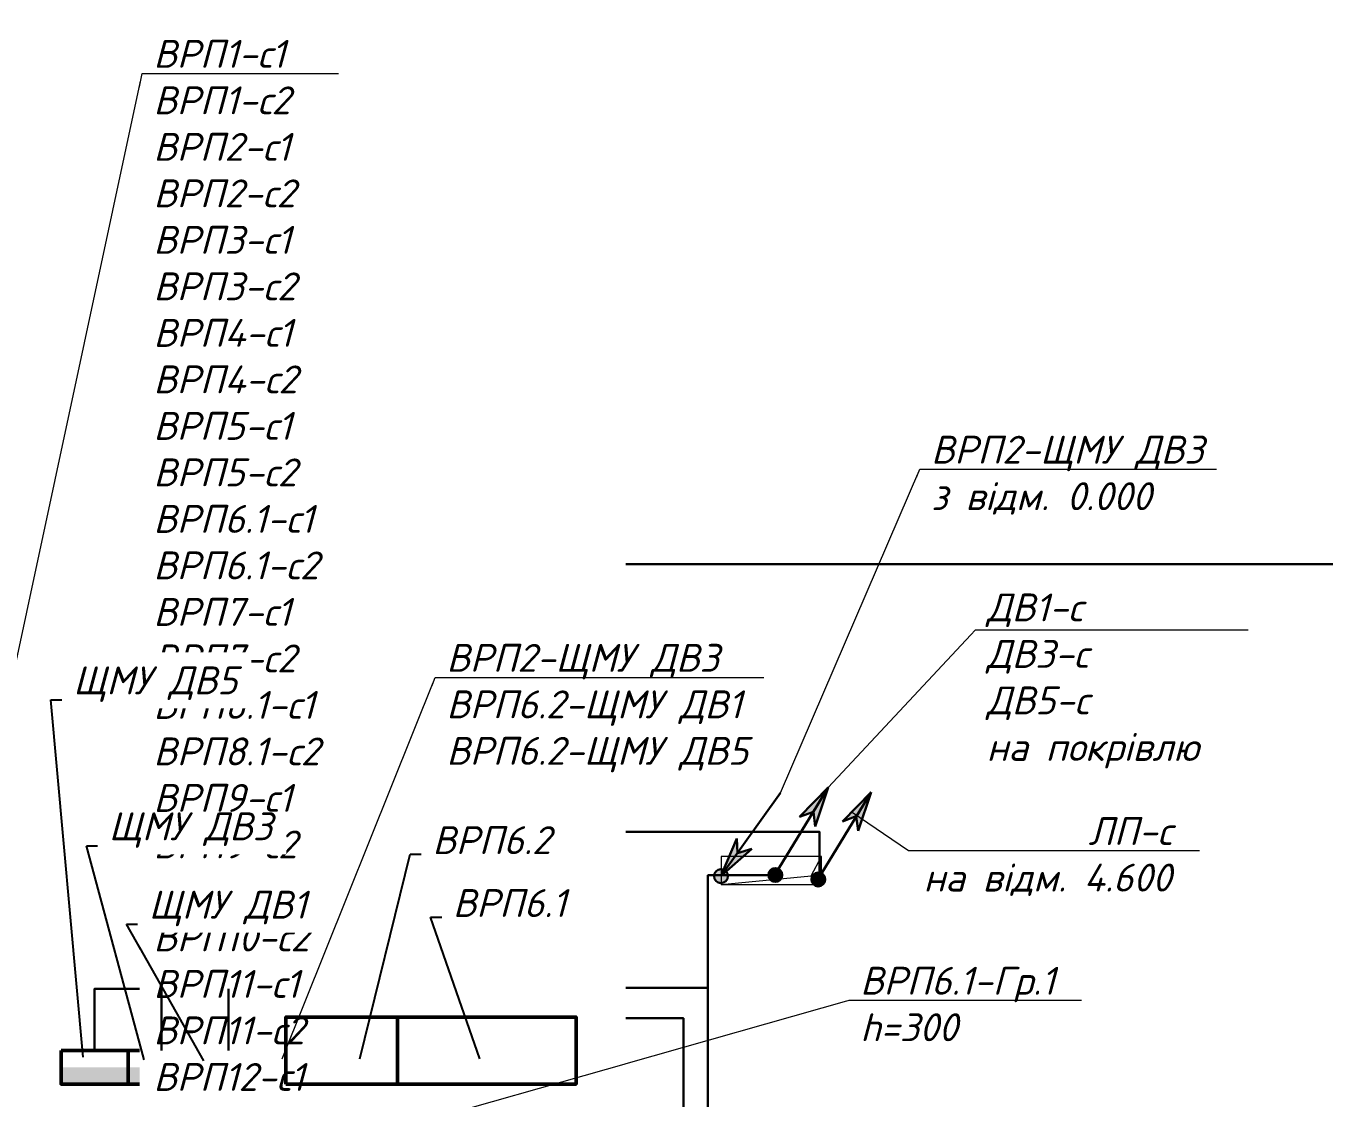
# Model space of a CAD drawing. Header units: millimetres. Extents: x -164867 to 807677, y -316775 to 513985.
# Drawn here: x 139627 to 151259, y 116901 to 126508 of the extents above; entities that cross this region are included whole.
import ezdxf
from ezdxf import colors
from ezdxf.entities.mleader import LeaderData, LeaderLine
from ezdxf.math import Vec2, Vec3

# ---------------------------------------------------------------- set-up
doc = ezdxf.new("R2010")
doc.units = ezdxf.units.MM
for name, color, linetype, lineweight in [('E_Аварійні мережі', 1, 'Continuous', 30), ('E_В лотку', 5, 'Kabl_in_Lotok', 30), ('E_В лотку_аварійні', 1, 'Kabl_in_Lotok', 30), ('E_Позначення', 7, 'Continuous', 15), ('E_Щити', 1, 'Continuous', 50)]:
    doc.layers.add(name, color=color, linetype=linetype, lineweight=lineweight)
doc.styles.add('ISO', font='isocpeui.ttf')
doc.styles.add('ГОСТ 2.304', font='isocpeui.ttf')
doc.linetypes.add('Kabl_in_Lotok', pattern='A,10,[130,ltypeshp.shx,S=1,R=0,X=0,Y=0],1,[130,ltypeshp.shx,S=1,R=90,X=0,Y=-1],1,[130,ltypeshp.shx,S=1,R=0,X=0,Y=0],10', length=22)

# ---------------------------------------------------------------- blocks, each defined once
blk = doc.blocks.new('_None')
blk = doc.blocks.new('*U6')
at = {"lineweight": 40}
h = blk.add_hatch(color=0, dxfattribs=at)
h.dxf.hatch_style = 1
h.paths.add_polyline_path([(300, 150), (-300, 150), (-300, 0), (300, 0)])
at = {"color": 0}
blk.add_lwpolyline([(-300, 300), (300, 300), (300, 0), (-300, 0)], close=True, dxfattribs=at)
blk = doc.blocks.new('*U124')
at = {"lineweight": -2}
h = blk.add_hatch(color=256, dxfattribs=at)
h.paths.add_polyline_path([(0.11, 0), (-4.75, 5.51), (-2.32, 4.48)])
h.paths.add_polyline_path([(0.11, 0), (-2.32, 4.48), (-1.87, 7.08)])
h = blk.add_hatch(color=256, dxfattribs=at)
edge = h.paths.add_edge_path()
edge.add_arc((0.07, 0), 1.28, 0, 360)
for p, q in [((-8.66, 16.13), (0.11, 0)), ((-2.32, 4.48), (-1.87, 7.08)), ((0.11, 0), (-1.87, 7.08)), ((0.11, 0), (-4.75, 5.51)), ((-4.75, 5.51), (-2.32, 4.48))]:
    blk.add_line(p, q, dxfattribs=at)
blk.add_circle((0.11, 0), 1.24, dxfattribs=at)
blk = doc.blocks.new('*U68')
at = {"lineweight": -2}
h = blk.add_hatch(color=256, dxfattribs=at)
h.paths.add_polyline_path([(8.77, 16.13), (3.9, 10.61), (6.34, 11.65)])
h.paths.add_polyline_path([(8.77, 16.13), (6.34, 11.65), (6.79, 9.05)])
h = blk.add_hatch(color=256, dxfattribs=at)
edge = h.paths.add_edge_path()
edge.add_arc((0.07, 0), 1.28, 0, 360)
for p, q in [((0, 0), (8.77, 16.13)), ((8.77, 16.13), (3.9, 10.61)), ((8.77, 16.13), (6.79, 9.05)), ((3.9, 10.61), (6.34, 11.65)), ((6.34, 11.65), (6.79, 9.05))]:
    blk.add_line(p, q, dxfattribs=at)
blk.add_circle((0.11, 0), 1.24, dxfattribs=at)

msp = doc.modelspace()

# ---------------------------------------------------------------- linework, layer by layer
at = {"layer": 'E_Аварійні мережі'}
for points in [[(145737.7, 117889.2), (145737.7, 118898.09), (146306.07, 118898.09)], [(142617.53, 117881.11), (140241.99, 117881.11), (140241.99, 117326.17)]]:
    msp.add_lwpolyline(points, dxfattribs=at)
at = {"layer": 'E_В лотку', "ltscale": 100}
for points in [[(143917.53, 117476.17), (143917.53, 117615.67), (144757.53, 117615.67), (144757.53, 121686.17), (163006.07, 121686.17)], [(146738.21, 118860.17), (146738.21, 119285.92), (144757.53, 119285.92)], [(144757.53, 117615.67), (145517.53, 117615.67), (145517.53, 111883.1), (146817.53, 111883.1), (146817.53, 108881.08), (145255.84, 108881.08)]]:
    msp.add_lwpolyline(points, dxfattribs=at)
at = {"layer": 'E_В лотку_аварійні', "ltscale": 100}
msp.add_lwpolyline([(145737.7, 116689.2), (145737.7, 117889.2), (142617.53, 117889.2), (142617.53, 117026.17)], dxfattribs=at)
at = {"layer": 'E_Щити', "color": 2, "lineweight": 5}
msp.add_lwpolyline([(145856.07, 118815.17), (146756.07, 118815.17), (146756.07, 119065.17), (145856.07, 119065.17), (145856.07, 118815.17), (146663.09, 118893.47), (146756.07, 119065.17)], dxfattribs=at)
msp.add_lwpolyline([(145856.07, 118815.17), (146756.07, 118815.17), (146756.07, 119065.17), (145856.07, 119065.17), (145856.07, 118815.17), (146663.09, 118893.47), (146756.07, 119065.17)], dxfattribs=at)

# ---------------------------------------------------------------- block references
at = {"layer": 'E_Аварійні мережі', "xscale": 50.00000000000003, "yscale": 50.00000000000003, "zscale": 50.00000000000003, "rotation": 295.8699250671191}
msp.add_blockref('*U124', (145852.09, 118894.4), dxfattribs=at)
at = {"layer": 'E_В лотку', "color": 4, "xscale": 50.00000000000003, "yscale": 50.00000000000003, "zscale": 50.00000000000003, "rotation": 357.0874877686715}
msp.add_blockref('*U68', (146721.18, 118860.52), dxfattribs=at)
at = {"layer": 'E_Щити'}
for p in [(140241.99, 117026.17), (140841.99, 117026.17), (141441.99, 117026.17)]:
    msp.add_blockref('*U6', p, dxfattribs=at)

# ---------------------------------------------------------------- next in the draw order: leaders
at = {"layer": 'E_Позначення'}
ml = msp.add_multileader_mtext('Standard', dxfattribs=at)
ml.set_content('ВРП1-с1\\PВРП1-с2\\PВРП2-с1\\PВРП2-с2\\PВРП3-с1\\PВРП3-с2\\PВРП4-с1\\PВРП4-с2\\PВРП5-с1\\PВРП5-с2\\PВРП6.1-с1\\PВРП6.1-с2\\PВРП7-с1\\PВРП7-с2\\PВРП8.1-с1\\PВРП8.1-с2\\PВРП9-с1\\PВРП9-с2\\PВРП10-с1\\PВРП10-с2\\PВРП11-с1\\PВРП11-с2\\PВРП12-с1\\PВРП12-с2', color=256, style='ГОСТ 2.304')
ml.set_leader_properties(color=256, linetype='ByLayer', lineweight=-1)
ml.set_arrow_properties(name='NONE')
ml.build(insert=Vec2(0, 0))
ml.multileader.update_dxf_attribs({"has_dogleg": 0, "text_left_attachment_type": 6, "text_right_attachment_type": 6, "dogleg_length": 0, "arrow_head_size": 1})
ctx = ml.context
ctx.base_point, ctx.char_height, ctx.arrow_head_size, ctx.landing_gap_size, ctx.plane_origin = Vec3(140669.36, 126083.5), 250, 1, 100, Vec3(158260.84, 117516.34)
ctx.left_attachment, ctx.right_attachment = 6, 6
notes = []
notes.append((ctx, [(0, (1, 1, 0), (140669.36, 126083.5), (1, 0), 0, [(0, [(139151.63, 119007.25)], 0, [])])]))
ctx.mtext.insert, ctx.mtext.width, ctx.mtext.defined_height, ctx.mtext.flow_direction = Vec3(140769.36, 126383.5), 4106.7357, 3434.19, 5
ctx.mtext.has_bg_fill, ctx.mtext.bg_color, ctx.mtext.bg_scale_factor, ctx.mtext.bg_transparency, ctx.mtext.use_window_bg_color = 1, -1027028792, 1.5, 0, 1
ml = msp.add_multileader_mtext('Standard', dxfattribs=at)
ml.set_content('ВРП2-ЩМУ ДВ3\\Pз відм. 0.000', color=256, style='ГОСТ 2.304')
ml.set_leader_properties(color=256, linetype='ByLayer', lineweight=-1)
ml.set_arrow_properties(name='NONE')
ml.build(insert=Vec2(0, 0))
ml.multileader.update_dxf_attribs({"has_dogleg": 0, "text_left_attachment_type": 6, "text_right_attachment_type": 6, "dogleg_length": 0, "arrow_head_size": 1})
ctx = ml.context
ctx.base_point, ctx.char_height, ctx.arrow_head_size, ctx.landing_gap_size, ctx.plane_origin = Vec3(147637.13, 122536.17), 250, 1, 100, Vec3(165810.1, 118891.88)
ctx.left_attachment, ctx.right_attachment = 6, 6
notes.append((ctx, [(0, (1, 1, 0), (147637.13, 122536.17), (1, 0), 0, [(0, [(146388.81, 119635.8)], 0, [])])]))
ctx.mtext.insert, ctx.mtext.flow_direction = Vec3(147737.13, 122836.17), 5
ctx.mtext.has_bg_fill, ctx.mtext.bg_color, ctx.mtext.bg_scale_factor, ctx.mtext.bg_transparency, ctx.mtext.use_window_bg_color = 1, -1027028792, 1.5, 0, 1
for ctx, leaders in notes:
    for number, flags, end, landing, length, lines in leaders:
        leader = LeaderData()
        leader.index, (leader.has_last_leader_line, leader.has_dogleg_vector, leader.attachment_direction) = number, flags
        leader.last_leader_point, leader.dogleg_vector, leader.dogleg_length = Vec3(end), Vec3(landing), length
        for number, points, colour, breaks in lines:
            line = LeaderLine()
            line.index, line.vertices, line.color, line.breaks = number, Vec3.list(points), colors.encode_raw_color(colour), breaks
            leader.lines.append(line)
        ctx.leaders.append(leader)

# ---------------------------------------------------------------- next in the draw order: leaders
at = {"layer": 'E_Позначення', "color": 7, "lineweight": 9}
ml = msp.add_multileader_mtext('Standard', dxfattribs=at)
ml.set_content('ЩМУ ДВ1', color=7, style='ISO')
ml.set_leader_properties()
ml.set_arrow_properties(name='NONE')
ml.build(insert=Vec2(0, 0))
ml.multileader.update_dxf_attribs({"has_text_frame": 1, "text_left_attachment_type": 7, "text_right_attachment_type": 8, "dogleg_length": 100, "arrow_head_size": 200})
ctx = ml.context
ctx.base_point, ctx.char_height, ctx.arrow_head_size, ctx.landing_gap_size, ctx.plane_origin = Vec3(140627.09, 118458.75), 250, 200, 100, Vec3(94457.94, 116306.68)
ctx.left_attachment, ctx.right_attachment = 7, 8
notes = []
notes.append((ctx, [(1, (1, 1, 0), (140527.09, 118458.75), (1, 0), 100, [(0, [(141219.27, 117234.43)], 0, [])])]))
ctx.mtext.insert, ctx.mtext.line_spacing_factor, ctx.mtext.flow_direction = Vec3(140727.09, 118758.75), 0.72, 5
ctx.mtext.has_bg_fill, ctx.mtext.bg_color, ctx.mtext.bg_scale_factor, ctx.mtext.bg_transparency, ctx.mtext.use_window_bg_color = 1, -1027028792, 1.5, 0, 1
ml = msp.add_multileader_mtext('Standard', dxfattribs=at)
ml.set_content('ВРП6.1', color=7, style='ISO')
ml.set_leader_properties()
ml.set_arrow_properties(name='NONE')
ml.build(insert=Vec2(0, 0))
ml.multileader.update_dxf_attribs({"has_text_frame": 1, "text_left_attachment_type": 7, "text_right_attachment_type": 8, "dogleg_length": 100, "arrow_head_size": 200})
ctx = ml.context
ctx.base_point, ctx.char_height, ctx.arrow_head_size, ctx.landing_gap_size, ctx.plane_origin = Vec3(143351.99, 118523.52), 250, 200, 100, Vec3(89404.28, 116697.92)
ctx.left_attachment, ctx.right_attachment = 7, 8
notes.append((ctx, [(1, (1, 1, 0), (143251.99, 118523.52), (1, 0), 100, [(0, [(143694.37, 117251.17)], 0, [])])]))
ctx.mtext.insert, ctx.mtext.line_spacing_factor, ctx.mtext.flow_direction = Vec3(143451.99, 118773.52), 0.72, 5
ctx.mtext.has_bg_fill, ctx.mtext.bg_color, ctx.mtext.bg_scale_factor, ctx.mtext.bg_transparency, ctx.mtext.use_window_bg_color = 1, -1027028792, 1.5, 0, 1
for ctx, leaders in notes:
    for number, flags, end, landing, length, lines in leaders:
        leader = LeaderData()
        leader.index, (leader.has_last_leader_line, leader.has_dogleg_vector, leader.attachment_direction) = number, flags
        leader.last_leader_point, leader.dogleg_vector, leader.dogleg_length = Vec3(end), Vec3(landing), length
        for number, points, colour, breaks in lines:
            line = LeaderLine()
            line.index, line.vertices, line.color, line.breaks = number, Vec3.list(points), colors.encode_raw_color(colour), breaks
            leader.lines.append(line)
        ctx.leaders.append(leader)

# ---------------------------------------------------------------- next in the draw order: leaders
ml = msp.add_multileader_mtext('Standard', dxfattribs=at)
ml.set_content('ЩМУ ДВ3', color=7, style='ISO')
ml.set_leader_properties()
ml.set_arrow_properties(name='NONE')
ml.build(insert=Vec2(0, 0))
ml.multileader.update_dxf_attribs({"has_text_frame": 1, "text_left_attachment_type": 7, "text_right_attachment_type": 8, "dogleg_length": 100, "arrow_head_size": 200})
ctx = ml.context
ctx.base_point, ctx.char_height, ctx.arrow_head_size, ctx.landing_gap_size, ctx.plane_origin = Vec3(140268.5, 119161.17), 250, 200, 100, Vec3(94562.86, 115706.68)
ctx.left_attachment, ctx.right_attachment = 7, 8
notes = []
notes.append((ctx, [(1, (1, 1, 0), (140168.5, 119161.17), (1, 0), 100, [(0, [(140684.54, 117244.74)], 0, [])])]))
ctx.mtext.insert, ctx.mtext.line_spacing_factor, ctx.mtext.flow_direction = Vec3(140368.5, 119461.17), 0.72, 5
ctx.mtext.has_bg_fill, ctx.mtext.bg_color, ctx.mtext.bg_scale_factor, ctx.mtext.bg_transparency, ctx.mtext.use_window_bg_color = 1, -1027028792, 1.5, 0, 1
ml = msp.add_multileader_mtext('Standard', dxfattribs=at)
ml.set_content('ВРП6.2', color=7, style='ISO')
ml.set_leader_properties()
ml.set_arrow_properties(name='NONE')
ml.build(insert=Vec2(0, 0))
ml.multileader.update_dxf_attribs({"has_text_frame": 1, "text_left_attachment_type": 7, "text_right_attachment_type": 8, "dogleg_length": 100, "arrow_head_size": 200})
ctx = ml.context
ctx.base_point, ctx.char_height, ctx.arrow_head_size, ctx.landing_gap_size, ctx.plane_origin = Vec3(143169.45, 119087.14), 250, 200, 100, Vec3(88327.43, 116697.92)
ctx.left_attachment, ctx.right_attachment = 7, 8
notes.append((ctx, [(1, (1, 1, 0), (143069.45, 119087.14), (1, 0), 100, [(0, [(142617.53, 117251.17)], 0, [])])]))
ctx.mtext.insert, ctx.mtext.line_spacing_factor, ctx.mtext.flow_direction = Vec3(143269.45, 119337.14), 0.72, 5
ctx.mtext.has_bg_fill, ctx.mtext.bg_color, ctx.mtext.bg_scale_factor, ctx.mtext.bg_transparency, ctx.mtext.use_window_bg_color = 1, -1027028792, 1.5, 0, 1
for ctx, leaders in notes:
    for number, flags, end, landing, length, lines in leaders:
        leader = LeaderData()
        leader.index, (leader.has_last_leader_line, leader.has_dogleg_vector, leader.attachment_direction) = number, flags
        leader.last_leader_point, leader.dogleg_vector, leader.dogleg_length = Vec3(end), Vec3(landing), length
        for number, points, colour, breaks in lines:
            line = LeaderLine()
            line.index, line.vertices, line.color, line.breaks = number, Vec3.list(points), colors.encode_raw_color(colour), breaks
            leader.lines.append(line)
        ctx.leaders.append(leader)

# ---------------------------------------------------------------- next in the draw order: leaders
at = {"layer": 'E_Позначення'}
ml = msp.add_multileader_mtext('Standard', dxfattribs=at)
ml.set_content('ВРП2-ЩМУ ДВ3\\PВРП6.2-ЩМУ ДВ1\\PВРП6.2-ЩМУ ДВ5', color=256, style='ГОСТ 2.304')
ml.set_leader_properties(color=256, linetype='ByLayer', lineweight=-1)
ml.set_arrow_properties(name='NONE')
ml.build(insert=Vec2(0, 0))
ml.multileader.update_dxf_attribs({"has_dogleg": 0, "text_left_attachment_type": 6, "text_right_attachment_type": 6, "dogleg_length": 0, "arrow_head_size": 1})
ctx = ml.context
ctx.base_point, ctx.char_height, ctx.arrow_head_size, ctx.landing_gap_size, ctx.plane_origin = Vec3(143294.63, 120670.77), 250, 1, 100, Vec3(161710.99, 116651.27)
ctx.left_attachment, ctx.right_attachment = 6, 6
notes = []
notes.append((ctx, [(0, (1, 1, 0), (143294.63, 120670.77), (1, 0), 0, [(0, [(141924.02, 117251.17)], 0, [])])]))
ctx.mtext.insert, ctx.mtext.flow_direction = Vec3(143394.63, 120970.77), 5
ctx.mtext.has_bg_fill, ctx.mtext.bg_color, ctx.mtext.bg_scale_factor, ctx.mtext.bg_transparency, ctx.mtext.use_window_bg_color = 1, -1027028792, 1.5, 0, 1
at = {"layer": 'E_Позначення', "color": 7, "lineweight": 9}
ml = msp.add_multileader_mtext('Standard', dxfattribs=at)
ml.set_content('ЩМУ ДВ5', color=7, style='ISO')
ml.set_leader_properties()
ml.set_arrow_properties(name='NONE')
ml.build(insert=Vec2(0, 0))
ml.multileader.update_dxf_attribs({"has_text_frame": 1, "text_left_attachment_type": 7, "text_right_attachment_type": 8, "dogleg_length": 100, "arrow_head_size": 200})
ctx = ml.context
ctx.base_point, ctx.char_height, ctx.arrow_head_size, ctx.landing_gap_size, ctx.plane_origin = Vec3(139949.59, 120468.84), 250, 200, 100, Vec3(94562.86, 115106.68)
ctx.left_attachment, ctx.right_attachment = 7, 8
notes.append((ctx, [(1, (1, 1, 0), (139849.59, 120468.84), (1, 0), 100, [(0, [(140139.85, 117267.16)], 0, [])])]))
ctx.mtext.insert, ctx.mtext.line_spacing_factor, ctx.mtext.flow_direction = Vec3(140049.59, 120768.84), 0.72, 5
ctx.mtext.has_bg_fill, ctx.mtext.bg_color, ctx.mtext.bg_scale_factor, ctx.mtext.bg_transparency, ctx.mtext.use_window_bg_color = 1, -1027028792, 1.5, 0, 1
for ctx, leaders in notes:
    for number, flags, end, landing, length, lines in leaders:
        leader = LeaderData()
        leader.index, (leader.has_last_leader_line, leader.has_dogleg_vector, leader.attachment_direction) = number, flags
        leader.last_leader_point, leader.dogleg_vector, leader.dogleg_length = Vec3(end), Vec3(landing), length
        for number, points, colour, breaks in lines:
            line = LeaderLine()
            line.index, line.vertices, line.color, line.breaks = number, Vec3.list(points), colors.encode_raw_color(colour), breaks
            leader.lines.append(line)
        ctx.leaders.append(leader)

# ---------------------------------------------------------------- next in the draw order: linework, layer by layer
at = {"layer": 'E_Аварійні мережі'}
for points in [[(140841.99, 117326.17), (140841.99, 117881.11)], [(141441.99, 117326.17), (141441.99, 117881.11)]]:
    msp.add_lwpolyline(points, dxfattribs=at)

# ---------------------------------------------------------------- next in the draw order: leaders
at = {"layer": 'E_Позначення'}
ml = msp.add_multileader_mtext('Standard', dxfattribs=at)
ml.set_content('ВРП6.1-Гр.1\\Ph=300', color=256, style='ГОСТ 2.304')
ml.set_leader_properties(color=256, linetype='ByLayer', lineweight=-1)
ml.set_arrow_properties(name='NONE')
ml.build(insert=Vec2(0, 0))
ml.multileader.update_dxf_attribs({"has_dogleg": 0, "text_left_attachment_type": 6, "text_right_attachment_type": 6, "dogleg_length": 0, "arrow_head_size": 1})
ctx = ml.context
ctx.base_point, ctx.char_height, ctx.arrow_head_size, ctx.landing_gap_size, ctx.plane_origin = Vec3(147002.22, 117777.23), 250, 1, 100, Vec3(164671.15, 114600.17)
ctx.left_attachment, ctx.right_attachment = 6, 6
notes = []
notes.append((ctx, [(0, (1, 1, 0), (147002.22, 117777.23), (1, 0), 0, [(0, [(142959.6, 116630.86)], 0, [])])]))
ctx.mtext.insert, ctx.mtext.flow_direction = Vec3(147102.22, 118077.23), 5
ctx.mtext.has_bg_fill, ctx.mtext.bg_color, ctx.mtext.bg_scale_factor, ctx.mtext.bg_transparency, ctx.mtext.use_window_bg_color = 1, -1027028792, 1.5, 0, 1
for ctx, leaders in notes:
    for number, flags, end, landing, length, lines in leaders:
        leader = LeaderData()
        leader.index, (leader.has_last_leader_line, leader.has_dogleg_vector, leader.attachment_direction) = number, flags
        leader.last_leader_point, leader.dogleg_vector, leader.dogleg_length = Vec3(end), Vec3(landing), length
        for number, points, colour, breaks in lines:
            line = LeaderLine()
            line.index, line.vertices, line.color, line.breaks = number, Vec3.list(points), colors.encode_raw_color(colour), breaks
            leader.lines.append(line)
        ctx.leaders.append(leader)

# ---------------------------------------------------------------- next in the draw order: linework, layer by layer
at = {"layer": 'E_Щити'}
for points in [[(141955.99, 117026.17), (141955.99, 117626.17), (142955.99, 117626.17), (142955.99, 117026.17)], [(142955.99, 117026.17), (142955.99, 117626.17), (144555.99, 117626.17), (144555.99, 117026.17)]]:
    msp.add_lwpolyline(points, close=True, dxfattribs=at)

# ---------------------------------------------------------------- next in the draw order: leaders
at = {"layer": 'E_Позначення'}
ml = msp.add_multileader_mtext('Standard', dxfattribs=at)
ml.set_content('ЛП-с\\Pна відм. 4.600', color=256, style='ГОСТ 2.304')
ml.set_leader_properties(color=256, linetype='ByLayer', lineweight=-1)
ml.set_arrow_properties(name='NONE')
ml.build(insert=Vec2(0, 0))
ml.multileader.update_dxf_attribs({"has_dogleg": 0, "text_left_attachment_type": 6, "text_right_attachment_type": 6, "dogleg_length": 0, "arrow_head_size": 1})
ctx = ml.context
ctx.base_point, ctx.char_height, ctx.arrow_head_size, ctx.landing_gap_size, ctx.plane_origin = Vec3(147534.11, 119118.57), 250, 1, 100, Vec3(166521.39, 116816.47)
ctx.left_attachment, ctx.right_attachment, ctx.text_align_type = 6, 6, 2
notes = []
notes.append((ctx, [(0, (1, 1, 0), (147534.11, 119118.57), (1, 0), 0, [(0, [(147020.88, 119469.39)], 0, [])])]))
ctx.mtext.insert, ctx.mtext.alignment, ctx.mtext.flow_direction = Vec3(149890.74, 119418.57), 3, 5
ctx.mtext.has_bg_fill, ctx.mtext.bg_color, ctx.mtext.bg_scale_factor, ctx.mtext.bg_transparency, ctx.mtext.use_window_bg_color = 1, -1027028792, 1.5, 0, 1
for ctx, leaders in notes:
    for number, flags, end, landing, length, lines in leaders:
        leader = LeaderData()
        leader.index, (leader.has_last_leader_line, leader.has_dogleg_vector, leader.attachment_direction) = number, flags
        leader.last_leader_point, leader.dogleg_vector, leader.dogleg_length = Vec3(end), Vec3(landing), length
        for number, points, colour, breaks in lines:
            line = LeaderLine()
            line.index, line.vertices, line.color, line.breaks = number, Vec3.list(points), colors.encode_raw_color(colour), breaks
            leader.lines.append(line)
        ctx.leaders.append(leader)

# ---------------------------------------------------------------- next in the draw order: leaders
ml = msp.add_multileader_mtext('Standard', dxfattribs=at)
ml.set_content('ДВ1-с\\PДВ3-с\\PДВ5-с\\Pна покрівлю', color=256, style='ГОСТ 2.304')
ml.set_leader_properties(color=256, linetype='ByLayer', lineweight=-1)
ml.set_arrow_properties(name='NONE')
ml.build(insert=Vec2(0, 0))
ml.multileader.update_dxf_attribs({"has_dogleg": 0, "text_left_attachment_type": 6, "text_right_attachment_type": 6, "dogleg_length": 0, "arrow_head_size": 1})
ctx = ml.context
ctx.base_point, ctx.char_height, ctx.arrow_head_size, ctx.landing_gap_size, ctx.plane_origin = Vec3(148135.13, 121097.68), 250, 1, 100, Vec3(167222.67, 117927.31)
ctx.left_attachment, ctx.right_attachment = 6, 6
notes = []
notes.append((ctx, [(0, (1, 1, 0), (148135.13, 121097.68), (1, 0), 0, [(0, [(146815.03, 119683.22)], 0, [])])]))
ctx.mtext.insert, ctx.mtext.flow_direction = Vec3(148235.13, 121422.68), 5
ctx.mtext.has_bg_fill, ctx.mtext.bg_color, ctx.mtext.bg_scale_factor, ctx.mtext.bg_transparency, ctx.mtext.use_window_bg_color = 1, -1027028792, 1.5, 0, 1
for ctx, leaders in notes:
    for number, flags, end, landing, length, lines in leaders:
        leader = LeaderData()
        leader.index, (leader.has_last_leader_line, leader.has_dogleg_vector, leader.attachment_direction) = number, flags
        leader.last_leader_point, leader.dogleg_vector, leader.dogleg_length = Vec3(end), Vec3(landing), length
        for number, points, colour, breaks in lines:
            line = LeaderLine()
            line.index, line.vertices, line.color, line.breaks = number, Vec3.list(points), colors.encode_raw_color(colour), breaks
            leader.lines.append(line)
        ctx.leaders.append(leader)

# ---------------------------------------------------------------- next in the draw order: block references
at = {"layer": 'E_Аварійні мережі', "xscale": 50.00000000000003, "yscale": 50.00000000000003, "zscale": 50.00000000000003, "rotation": 357.0874877686715}
msp.add_blockref('*U68', (146336.1, 118900.06), dxfattribs=at)

doc.saveas('drawing.dxf')
